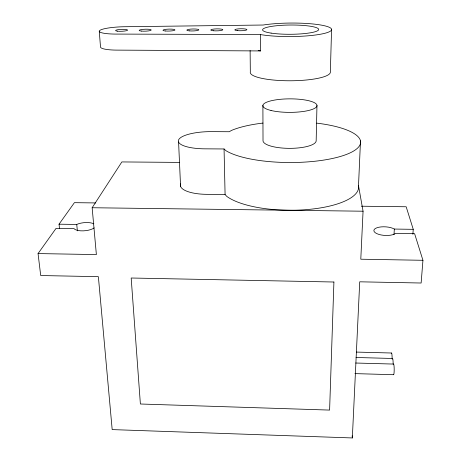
<?xml version="1.0" encoding="UTF-8"?>
<svg xmlns="http://www.w3.org/2000/svg" width="461" height="461" viewBox="0 0 461 461"><rect width="100%" height="100%" fill="white"/><g stroke="black" fill="none" stroke-linecap="round" stroke-linejoin="round"><path stroke-width="0.69" d="M316.966 105.488L316.171 140.599A26.594 7.681 0.1 0 1 289.151 148.35A26.594 7.681 0.1 0 1 263.018 140.282L262.897 105.344M331.574 29.308L330.353 71.853A40.061 8.517 -0.2 0 1 289.698 80.773A40.061 8.517 -0.2 0 1 250.323 71.899L250.121 50.549M94.159 227.884A10.978 4.068 -5.2 0 1 83.297 230.852A10.978 4.068 -5.2 0 1 73.985 228.61L56.075 228.339L38.056 253.573L40.706 275.534L98.372 276.669L112.184 429.594L352.337 437.95L359.724 281.809L421.135 283.019L422.944 260.298L360.79 259.209L363.061 211.213L358.508 185.702L360.502 140.87M393.976 234.707L394.334 229.054L413.246 229.33L412.877 234.28M38.056 253.573L96.378 254.587L92.148 207.738L121.86 161.932L179.404 162.405M59.498 228.443L59.037 224.19L74.405 202.667L95.744 202.932M260.402 34.558L116.979 34.085A22.289 3.584 -2.2 0 1 99.714 30.501A22.289 3.584 -2.2 0 1 125.991 26.715L263.116 25.027A40.873 6.754 -0.4 0 1 320.919 25.038A40.873 6.754 -0.4 0 1 318.194 34.615A40.873 6.754 -0.4 0 1 260.402 34.558L260.477 50.935L118.12 50.122A22.128 3.942 -2.4 0 1 100.521 47.097L99.271 31.365M316.776 123.139A70.717 20.486 0.1 0 1 341.048 156.273A70.717 20.486 0.1 0 1 225.792 150.586L224.058 148.966L204.84 148.834A29.769 8.563 -1.6 0 1 178.528 140.058A29.769 8.563 -1.6 0 1 211.219 131.633L229.203 131.731L231.67 130.354A70.717 20.486 0.1 0 1 262.972 123.07M358.508 185.702A69.162 23.471 0.3 0 1 306.473 209.622A69.162 23.471 0.3 0 1 226.789 196.398L225.089 194.542L206.303 194.329A29.118 9.819 -1.6 0 1 180.631 183.858M361.366 206.211L406.176 206.764L413.246 229.33M92.148 207.738L363.061 211.213M59.037 224.19L76.739 224.449A10.978 4.068 -5.2 0 1 93.86 223.839M356.37 352.083L391.533 353.011M356.03 357.488L392.547 358.474M355.708 363.026L393.585 364.069M354.924 373.612L393.579 374.712M422.944 260.298L414.612 233.692L395.463 233.41A11.318 4.31 3.3 0 1 378.798 234.384A11.318 4.31 3.3 0 1 377.069 227.722A11.318 4.31 3.3 0 1 394.334 229.054M76.739 224.449L77.373 230.84M352.152 435.818L352.337 437.95M178.58 142.011L180.574 186.428M224.058 148.966L225.089 194.542M260.477 50.935A40.568 7.428 -0.4 0 1 258.166 50.433M391.383 353.155A5.192 0.582 89.9 0 1 392.115 358.358M393.429 364.196A5.33 0.605 89.8 0 1 394.19 369.624A5.33 0.605 89.8 0 1 393.417 374.465M392.253 359.096A5.261 0.594 89.8 0 1 392.847 359.269A5.261 0.594 89.8 0 1 393.141 363.925M333.914 282.011L329.603 410.088L140.386 404.003L131.178 278.012L333.914 282.011M117.618 31.192A6.022 0.968 -2.2 0 0 127.49 30.282A6.022 0.968 -2.2 0 0 119.658 29.469A6.022 0.968 -2.2 0 0 117.618 31.192M237.513 30.633A6.051 0.997 -1 0 0 246.906 29.711A6.051 0.997 -1 0 0 238.181 28.893A6.051 0.997 -1 0 0 237.513 30.633M213.31 30.749A6.033 0.997 -1.2 0 0 222.796 29.827A6.033 0.997 -1.2 0 0 214.256 29.014A6.033 0.997 -1.2 0 0 213.31 30.749M271.114 33.111A28.046 4.633 -0.4 0 0 317.842 30.582A28.046 4.633 -0.4 0 0 282.996 25.246A28.046 4.633 -0.4 0 0 271.114 33.111M141.371 31.083A6.022 0.974 -2 0 0 151.15 30.167A6.022 0.974 -2 0 0 143.146 29.354A6.022 0.974 -2 0 0 141.371 31.083M165.24 30.973A6.022 0.985 -1.7 0 0 174.921 30.057A6.022 0.985 -1.7 0 0 166.738 29.245A6.022 0.985 -1.7 0 0 165.24 30.973M189.217 30.858A6.028 0.991 -1.5 0 0 198.8 29.942A6.028 0.991 -1.5 0 0 190.439 29.129A6.028 0.991 -1.5 0 0 189.217 30.858M271.039 110.484A27.049 6.759 -0.1 0 0 316.137 107.252A27.049 6.759 -0.1 0 0 282.587 99.121A27.049 6.759 -0.1 0 0 271.039 110.484"/></g></svg>
